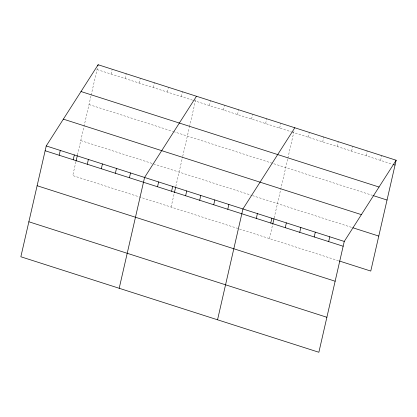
<?xml version="1.0" encoding="UTF-8"?>
<svg xmlns="http://www.w3.org/2000/svg" width="417" height="417" viewBox="0 0 417 417"><rect width="100%" height="100%" fill="white"/><g stroke="black" fill="none" stroke-linecap="round" stroke-linejoin="round"><path stroke-width="0.31" stroke-dasharray="2.08 1.56" d="M75.894 161.827L72.746 175.567L238.899 228.808M77.468 154.952L91.015 95.79M91.161 95.165L97.578 67.147M111.078 74.049L112.178 69.243M125.126 78.552L126.226 73.746M139.174 83.056L140.279 78.245M153.227 87.554L154.326 82.748M167.274 92.058L168.374 87.252M181.327 96.562L182.427 91.75M171.09 207.082L174.238 193.337M175.812 186.467L182.583 156.917M182.724 156.286L189.365 127.3M189.506 126.679L195.787 99.262M209.423 105.564L210.522 100.758M223.476 110.067L224.575 105.256M237.523 114.566L238.623 109.76M251.571 119.069L252.676 114.263M265.624 123.573L266.724 118.762M279.671 128.071L280.771 123.265M269.439 238.597L272.588 224.852M274.162 217.976L287.714 158.814M287.855 158.189L294.272 130.172M308.199 137.214L309.299 132.408M322.675 141.853L323.774 137.042M337.15 146.487L338.25 141.681M351.625 151.126L352.725 146.32M366.1 155.765L367.2 150.959M380.575 160.404L381.675 155.598M97.025 69.55L192.93 100.278M193.54 100.476L291.28 131.793M291.89 131.986L392.637 164.272M89.014 104.537L172.701 131.35M173.31 131.548L372.558 195.391M80.757 140.581L251.795 195.385M252.41 195.583L351.64 227.38M239.509 229.006L338.802 260.818"/><path stroke-width="0.63" d="M46.235 145.94L20.85 256.763L318.869 352.261L344.254 241.433L396.15 160.237L98.131 64.739L46.235 145.94L344.254 241.433M59.183 155.244L60.283 150.438M73.23 159.747L74.33 154.942M76.035 161.202L77.322 155.577M97.854 65.943L98.131 64.739M87.283 164.251L88.383 159.44M101.331 168.749L102.431 163.944M115.379 173.253L116.479 168.447M129.432 177.757L130.531 172.946M119.199 288.277L144.579 177.449L196.475 96.254M157.527 186.759L158.632 181.953M171.58 191.262L172.68 186.451M174.384 192.711L175.672 187.092M185.628 195.761L186.727 190.955M199.675 200.264L200.78 195.458M213.728 204.768L214.828 199.957M227.776 209.266L228.876 204.46M217.544 319.792L242.929 208.964L294.824 127.769M256.304 218.409L257.404 213.603M270.779 223.048L271.879 218.237M272.728 224.226L274.016 218.602M285.254 227.687L286.354 222.876M299.729 232.321L300.829 227.515M314.204 236.96L315.304 232.154M328.679 241.599L329.779 236.793M396.15 160.237L370.765 271.06L339.402 261.016M393.241 164.465L395.05 165.043M81.002 91.537L379.027 187.03M373.163 195.583L387.033 200.03M63.358 119.142L361.383 214.635M352.845 227.765L378.782 236.074M45.13 150.745L343.155 246.238M37.118 185.732L335.143 281.225M28.862 221.776L326.886 317.269"/></g></svg>
